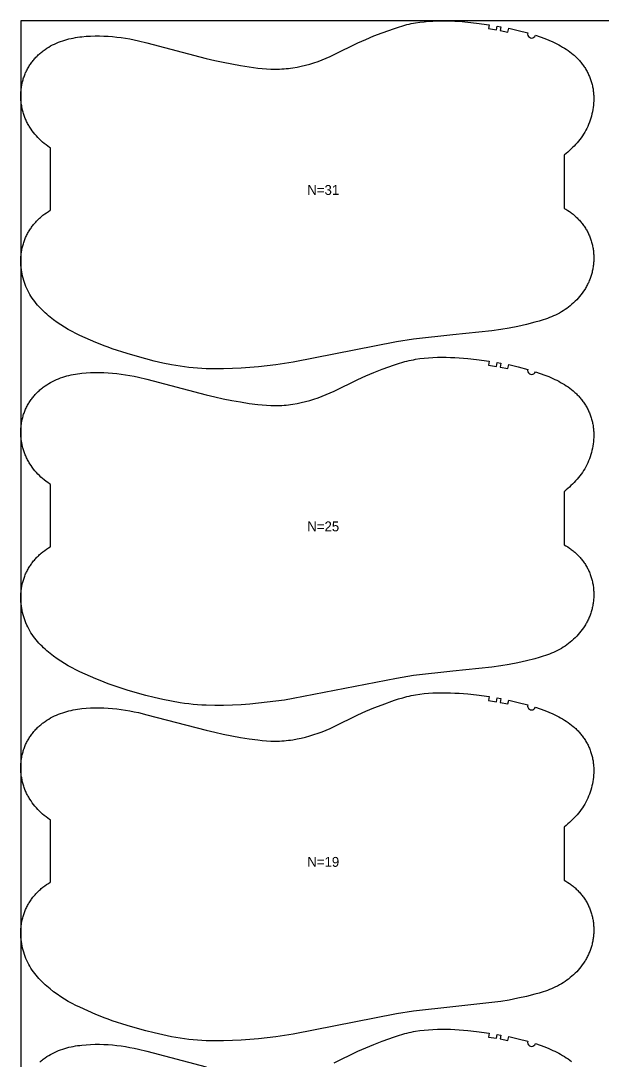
# Model space of a CAD drawing. Header units: inches. Extents: x 0 to 1789, y 0 to 1028.
# Drawn here: x 0 to 295, y 501 to 1028 of the extents above; entities that cross this region are included whole.
import ezdxf

# ---------------------------------------------------------------- set-up
doc = ezdxf.new("R2010")
doc.units = ezdxf.units.IN

msp = doc.modelspace()

# ---------------------------------------------------------------- linework, layer by layer
at = {"layer": '1'}
for points in [[(0, 0), (1789.4647, 0), (1789.4647, 1027.5245), (0, 1027.5245), (0, 0)], [(260.842, 1020.2104), (265.6027, 1018.5337), (267.6597, 1017.7036), (269.6891, 1016.8083), (270.6921, 1016.3346), (271.6865, 1015.8427), (272.6718, 1015.3319), (273.6474, 1014.8015), (274.6124, 1014.2509), (275.565, 1013.6787), (276.503, 1013.0836), (277.4243, 1012.4642), (278.3267, 1011.8191), (279.208, 1011.147), (280.0662, 1010.4465), (280.4859, 1010.0852), (280.899, 1009.7162), (281.3052, 1009.3396), (281.7044, 1008.9552), (282.0964, 1008.5634), (282.4812, 1008.1643), (282.8585, 1007.7579), (283.2281, 1007.3445), (283.5901, 1006.9243), (283.9441, 1006.4972), (284.2902, 1006.0636), (284.628, 1005.6235), (284.9576, 1005.1771), (285.2787, 1004.7246), (285.5911, 1004.2661), (285.8949, 1003.8017), (286.1897, 1003.3316), (286.4755, 1002.8559), (286.7522, 1002.3749), (287.0195, 1001.8886), (287.2776, 1001.3973), (287.5261, 1000.9011), (287.7651, 1000.4003), (287.9945, 999.8951), (288.2142, 999.3856), (288.424, 998.872), (288.6239, 998.3545), (288.8138, 997.8333), (288.9936, 997.3086), (289.1633, 996.7806), (289.3226, 996.2495), (289.4716, 995.7154), (289.6101, 995.1786), (289.7381, 994.6392), (289.8554, 994.0975), (289.9622, 993.5536), (290.0585, 993.0077), (290.1443, 992.4601), (290.2198, 991.9108), (290.285, 991.3602), (290.3401, 990.8084), (290.3849, 990.2556), (290.4198, 989.702), (290.4446, 989.1477), (290.4596, 988.5931), (290.4647, 988.0383), (290.46, 987.4834), (290.4457, 986.9287), (290.3882, 985.8207), (290.2929, 984.7156), (290.1603, 983.6145), (289.9912, 982.5184), (289.786, 981.4284), (289.5455, 980.3454), (289.2703, 979.2703), (288.961, 978.2043), (288.6181, 977.1481), (288.2424, 976.103), (287.8339, 975.0702), (287.3928, 974.0512), (286.919, 973.0474), (286.4129, 972.0601), (285.8743, 971.0908), (285.3035, 970.1409), (284.7006, 969.2118), (284.0659, 968.3045), (283.4012, 967.4188), (282.7086, 966.5541), (281.9903, 965.7096), (281.2483, 964.8847), (280.4848, 964.0788), (279.7018, 963.2913), (278.9014, 962.5215), (278.0856, 961.7688), (277.2552, 961.0326), (276.4111, 960.3126), (275.5539, 959.6082), (275.4647, 959.5387), (275.4647, 932.5291), (276.2841, 932.0576), (277.2269, 931.4719), (278.1488, 930.8542), (278.6014, 930.5334), (279.0482, 930.2047), (279.489, 929.868), (279.9236, 929.5234), (280.3518, 929.1709), (280.7733, 928.8105), (281.188, 928.4423), (281.5956, 928.0663), (281.996, 927.6825), (282.389, 927.291), (282.7744, 926.892), (283.1521, 926.4856), (283.5219, 926.0719), (283.8836, 925.6513), (284.237, 925.2236), (284.582, 924.7892), (284.9184, 924.3482), (285.246, 923.9006), (285.5647, 923.4467), (285.8743, 922.9866), (286.1746, 922.5205), (286.4654, 922.0484), (286.7467, 921.5706), (287.0182, 921.0872), (287.2797, 920.5983), (287.5312, 920.1041), (287.7727, 919.605), (288.0041, 919.101), (288.2253, 918.5925), (288.4364, 918.0796), (288.6372, 917.5626), (288.8278, 917.0416), (289.0081, 916.517), (289.178, 915.9889), (289.3375, 915.4575), (289.4865, 914.9231), (289.6251, 914.3859), (289.7531, 913.8461), (289.8705, 913.304), (289.9773, 912.7597), (290.0735, 912.2135), (290.159, 911.6656), (290.2339, 911.1161), (290.2982, 910.5653), (290.3521, 910.0134), (290.3954, 909.4605), (290.4283, 908.9068), (290.4508, 908.3526), (290.4629, 907.798), (290.4647, 907.2432), (290.4561, 906.6885), (290.4374, 906.1339), (290.4084, 905.5798), (290.3692, 905.0262), (290.3198, 904.4735), (290.2604, 903.9217), (290.1909, 903.3711), (290.1113, 902.8219), (290.0217, 902.2742), (289.9221, 901.7283), (289.8126, 901.1844), (289.6931, 900.6426), (289.5636, 900.1031), (289.4243, 899.5662), (289.2751, 899.032), (289.1161, 898.5007), (288.9472, 897.9725), (288.7686, 897.4476), (288.5801, 896.9262), (288.382, 896.4085), (288.1741, 895.8947), (287.9565, 895.385), (287.7293, 894.8795), (287.4925, 894.3784), (287.2465, 893.8818), (286.9913, 893.3897), (286.7271, 892.9023), (286.4541, 892.4196), (286.1725, 891.9419), (285.8825, 891.469), (285.2777, 890.5387), (284.6411, 889.6294), (283.9742, 888.7419), (283.2784, 887.877), (282.5548, 887.0355), (281.8046, 886.218), (281.0287, 885.4251), (280.228, 884.6573), (279.4035, 883.9153), (278.556, 883.1996), (277.6865, 882.5107), (276.796, 881.8494), (275.8854, 881.216), (274.9559, 880.6106), (274.0086, 880.0332), (273.0447, 879.4836), (272.0654, 878.9618), (271.0719, 878.4677), (270.0653, 878.0013), (269.0469, 877.5625), (268.0177, 877.1507), (266.979, 876.7639), (265.932, 876.3994), (264.8777, 876.0546), (262.7523, 875.4137), (260.6121, 874.8202), (256.3118, 873.7214), (251.9862, 872.7365), (247.6331, 871.8741), (243.2555, 871.1463), (238.8583, 870.5544), (218.9985, 868.4684), (199.1509, 866.2693), (190.389, 864.8578), (138.1384, 854.5864), (133.7562, 853.8887), (129.3614, 853.271), (120.5474, 852.2324), (116.127, 851.8421), (111.6996, 851.5413), (107.2675, 851.3245), (102.8317, 851.1929), (98.3937, 851.155), (93.9573, 851.244), (91.7411, 851.3477), (89.5274, 851.4941), (87.317, 851.6842), (85.111, 851.9192), (82.9102, 852.1995), (80.715, 852.5223), (76.3424, 853.2809), (71.9944, 854.1676), (67.6694, 855.1608), (63.3659, 856.2437), (59.0859, 857.4147), (53.9752, 858.9346), (46.3798, 861.3898), (44.2874, 862.1271), (42.2106, 862.9049), (40.1521, 863.7288), (38.108, 864.5896), (29.9882, 868.1833), (27.9831, 869.1322), (26.005, 870.1334), (25.0289, 870.6587), (24.062, 871.2011), (22.1559, 872.3349), (20.2868, 873.5303), (18.4549, 874.783), (16.6612, 876.0901), (14.9107, 877.4539), (14.0536, 878.1582), (13.2094, 878.8783), (12.3791, 879.6144), (11.5632, 880.3671), (10.7629, 881.1369), (9.9799, 881.9244), (9.2163, 882.7303), (8.4744, 883.5552), (7.756, 884.3997), (7.0635, 885.2645), (6.3988, 886.1502), (5.7641, 887.0574), (5.1611, 887.9865), (4.5903, 888.9364), (4.0518, 889.9057), (3.5456, 890.893), (3.0719, 891.8969), (2.6308, 892.9159), (2.2223, 893.9486), (1.8465, 894.9938), (1.5037, 896.0499), (1.1944, 897.116), (0.9191, 898.191), (0.6786, 899.2741), (0.4735, 900.3641), (0.3043, 901.4601), (0.1718, 902.5612), (0.0765, 903.6663), (0.019, 904.7743), (0.0047, 905.329), (0, 905.8839), (0.0051, 906.4387), (0.02, 906.9934), (0.0449, 907.5476), (0.0797, 908.1012), (0.1246, 908.654), (0.1796, 909.2058), (0.2449, 909.7565), (0.3204, 910.3057), (0.4062, 910.8533), (0.5025, 911.3992), (0.6092, 911.9431), (0.7266, 912.4849), (0.8546, 913.0242), (0.9931, 913.561), (1.1421, 914.0951), (1.3014, 914.6262), (1.471, 915.1542), (1.6509, 915.6789), (1.8408, 916.2001), (2.0407, 916.7176), (2.2505, 917.2312), (2.4702, 917.7407), (2.6995, 918.246), (2.9385, 918.7468), (3.1871, 919.2429), (3.4451, 919.7342), (3.7125, 920.2205), (3.9891, 920.7016), (4.2749, 921.1772), (4.5698, 921.6473), (4.8735, 922.1117), (5.186, 922.5702), (5.5071, 923.0228), (5.8366, 923.4692), (6.1745, 923.9092), (6.5205, 924.3429), (6.8746, 924.7699), (7.2365, 925.1902), (7.6062, 925.6036), (7.9835, 926.0099), (8.3682, 926.4091), (8.7603, 926.8009), (9.1595, 927.1852), (9.5657, 927.5619), (9.9788, 927.9308), (10.3985, 928.2922), (11.2566, 928.9927), (12.138, 929.6648), (13.0403, 930.3098), (13.9616, 930.9292), (14.8996, 931.5243), (15, 931.5846), (15, 963.0963), (14.5792, 963.3704), (13.6686, 964.0038), (12.7781, 964.6651), (11.9087, 965.3539), (11.0612, 966.0696), (10.2366, 966.8117), (9.436, 967.5795), (8.66, 968.3724), (7.9098, 969.1899), (7.1863, 970.0314), (6.4904, 970.8963), (5.8235, 971.7837), (5.187, 972.6931), (4.5822, 973.6234), (4.2921, 974.0962), (4.0105, 974.574), (3.7375, 975.0566), (3.4734, 975.5441), (3.2182, 976.0361), (2.9721, 976.5328), (2.7354, 977.0339), (2.5082, 977.5394), (2.2906, 978.0491), (2.0827, 978.5629), (1.8845, 979.0806), (1.6961, 979.602), (1.5174, 980.1269), (1.3486, 980.655), (1.1895, 981.1863), (1.0404, 981.7206), (0.901, 982.2575), (0.7716, 982.797), (0.6521, 983.3388), (0.5425, 983.8827), (0.443, 984.4286), (0.3534, 984.9763), (0.2738, 985.5255), (0.2043, 986.0761), (0.1448, 986.6279), (0.0955, 987.1806), (0.0563, 987.7342), (0.0273, 988.2883), (0.0085, 988.8428), (0, 989.3976), (0.0018, 989.9524), (0.0139, 990.5069), (0.0364, 991.0612), (0.0693, 991.6148), (0.1126, 992.1677), (0.1664, 992.7197), (0.2308, 993.2705), (0.3057, 993.8199), (0.3912, 994.3679), (0.4874, 994.9141), (0.5942, 995.4584), (0.7116, 996.0005), (0.8396, 996.5403), (0.9782, 997.0775), (1.1272, 997.6119), (1.2867, 998.1432), (1.4566, 998.6713), (1.6369, 999.196), (1.8274, 999.7169), (2.0283, 1000.234), (2.2394, 1000.7469), (2.4606, 1001.2554), (2.692, 1001.7594), (2.9335, 1002.2585), (3.185, 1002.7526), (3.4465, 1003.2415), (3.718, 1003.725), (3.9992, 1004.2028), (4.2901, 1004.6748), (4.5904, 1005.141), (4.9, 1005.6011), (5.2187, 1006.055), (5.5463, 1006.5025), (5.8827, 1006.9436), (6.2277, 1007.378), (6.5811, 1007.8056), (6.9428, 1008.2263), (7.3125, 1008.6399), (7.6902, 1009.0463), (8.0756, 1009.4453), (8.4687, 1009.8368), (8.8691, 1010.2207), (9.2767, 1010.5967), (9.6914, 1010.9649), (10.1129, 1011.3253), (10.5411, 1011.6778), (10.9756, 1012.0224), (11.4164, 1012.359), (11.8632, 1012.6878), (12.3159, 1013.0086), (13.2378, 1013.6263), (14.1805, 1014.212), (15.1425, 1014.7655), (16.122, 1015.2867), (17.1176, 1015.7755), (18.128, 1016.2324), (19.1519, 1016.658), (20.1883, 1017.0528), (21.2358, 1017.4175), (22.2932, 1017.7526), (23.3595, 1018.0587), (24.4333, 1018.3364), (25.5136, 1018.5864), (26.5997, 1018.8099), (27.6907, 1019.0083), (28.7862, 1019.183), (29.8853, 1019.3353), (30.9875, 1019.4665), (33.1982, 1019.6714), (35.4135, 1019.8068), (37.6312, 1019.8758), (39.8496, 1019.8798), (42.067, 1019.82), (44.2819, 1019.6985), (46.4932, 1019.5195), (48.7002, 1019.2877), (50.902, 1019.0081), (53.0977, 1018.6844), (55.2862, 1018.3167), (57.4664, 1017.904), (59.637, 1017.4455), (63.95, 1016.4049), (93.996, 1008.5149), (98.3136, 1007.489), (102.6485, 1006.5393), (107.0006, 1005.6716), (111.3676, 1004.8837), (115.7484, 1004.1795), (120.1472, 1003.594), (122.3548, 1003.3603), (124.5668, 1003.1791), (126.782, 1003.0627), (127.8904, 1003.0325), (128.9992, 1003.0231), (130.108, 1003.0357), (131.2165, 1003.0701), (132.3243, 1003.1261), (133.431, 1003.2034), (134.5362, 1003.3015), (135.6394, 1003.4202), (136.7402, 1003.5591), (137.8383, 1003.7178), (140.0247, 1004.0933), (142.1972, 1004.5424), (144.3547, 1005.0606), (146.4962, 1005.6434), (148.6203, 1006.2873), (150.7247, 1006.9922), (152.8068, 1007.7589), (154.8639, 1008.5883), (156.895, 1009.4787), (158.9047, 1010.4177), (170.8462, 1016.3054), (174.8933, 1018.1251), (178.9892, 1019.8335), (183.1227, 1021.446), (189.389, 1023.6958), (191.4985, 1024.3854), (193.6232, 1025.0224), (194.6921, 1025.3161), (195.7661, 1025.5908), (196.8453, 1025.8448), (197.9294, 1026.0783), (199.0179, 1026.2918), (200.1103, 1026.4859), (202.3048, 1026.8181), (204.5089, 1027.079), (206.7191, 1027.2736), (208.9335, 1027.4082), (211.1508, 1027.4895), (213.3696, 1027.5245), (215.5886, 1027.5187), (217.807, 1027.4731), (220.0241, 1027.3874), (222.2391, 1027.2616), (226.6612, 1026.895), (231.0722, 1026.4052), (237.4664, 1025.5307), (237.1664, 1023.5533), (241.0772, 1022.9221), (241.4153, 1024.8934), (243.3847, 1024.5446), (243.0249, 1022.5773), (246.8997, 1021.8185), (247.31, 1023.776), (252.1729, 1022.617), (257.014, 1021.3704), (256.9335, 1020.7531), (257.0466, 1020.141), (257.3424, 1019.5933), (257.7924, 1019.1631), (258.3527, 1018.892), (258.9693, 1018.8064), (259.5824, 1018.9145), (260.1325, 1019.2059), (260.5664, 1019.6522), (260.842, 1020.2104)], [(260.842, 849.7794), (265.6027, 848.1027), (267.6597, 847.2726), (269.6891, 846.3773), (270.6921, 845.9036), (271.6865, 845.4117), (272.6718, 844.9009), (273.6474, 844.3705), (274.6124, 843.8199), (275.565, 843.2477), (276.503, 842.6526), (277.4243, 842.0332), (278.3267, 841.3881), (279.208, 840.716), (280.0662, 840.0155), (280.4859, 839.6542), (280.899, 839.2852), (281.3052, 838.9086), (281.7044, 838.5242), (282.0964, 838.1324), (282.4812, 837.7333), (282.8585, 837.3269), (283.2281, 836.9135), (283.5901, 836.4933), (283.9441, 836.0662), (284.2902, 835.6326), (284.628, 835.1925), (284.9576, 834.7461), (285.2787, 834.2936), (285.5911, 833.8351), (285.8949, 833.3707), (286.1897, 832.9006), (286.4755, 832.4249), (286.7522, 831.9439), (287.0195, 831.4576), (287.2776, 830.9663), (287.5261, 830.4701), (287.7651, 829.9693), (287.9945, 829.4641), (288.2142, 828.9546), (288.424, 828.441), (288.6239, 827.9235), (288.8138, 827.4023), (288.9936, 826.8776), (289.1633, 826.3496), (289.3226, 825.8185), (289.4716, 825.2844), (289.6101, 824.7476), (289.7381, 824.2082), (289.8554, 823.6665), (289.9622, 823.1226), (290.0585, 822.5767), (290.1443, 822.0291), (290.2198, 821.4798), (290.285, 820.9292), (290.3401, 820.3774), (290.3849, 819.8246), (290.4198, 819.271), (290.4446, 818.7167), (290.4596, 818.1621), (290.4647, 817.6073), (290.46, 817.0524), (290.4457, 816.4977), (290.3882, 815.3897), (290.2929, 814.2846), (290.1603, 813.1835), (289.9912, 812.0874), (289.786, 810.9974), (289.5455, 809.9144), (289.2703, 808.8393), (288.961, 807.7733), (288.6181, 806.7171), (288.2424, 805.672), (287.8339, 804.6392), (287.3928, 803.6202), (286.919, 802.6164), (286.4129, 801.6291), (285.8743, 800.6598), (285.3035, 799.7099), (284.7006, 798.7808), (284.0659, 797.8735), (283.4012, 796.9878), (282.7086, 796.1231), (281.9903, 795.2786), (281.2483, 794.4537), (280.4848, 793.6478), (279.7018, 792.8603), (278.9014, 792.0905), (278.0856, 791.3378), (277.2552, 790.6016), (276.4111, 789.8816), (275.5539, 789.1772), (275.4647, 789.1077), (275.4647, 762.0981), (276.2841, 761.6266), (277.2269, 761.0409), (278.1488, 760.4232), (278.6014, 760.1024), (279.0482, 759.7737), (279.489, 759.437), (279.9236, 759.0924), (280.3518, 758.7399), (280.7733, 758.3795), (281.188, 758.0113), (281.5956, 757.6353), (281.996, 757.2515), (282.389, 756.86), (282.7744, 756.461), (283.1521, 756.0546), (283.5219, 755.6409), (283.8836, 755.2203), (284.237, 754.7926), (284.582, 754.3582), (284.9184, 753.9172), (285.246, 753.4696), (285.5647, 753.0157), (285.8743, 752.5556), (286.1746, 752.0895), (286.4654, 751.6174), (286.7467, 751.1396), (287.0182, 750.6562), (287.2797, 750.1673), (287.5312, 749.6731), (287.7727, 749.174), (288.0041, 748.67), (288.2253, 748.1615), (288.4364, 747.6486), (288.6372, 747.1316), (288.8278, 746.6106), (289.0081, 746.086), (289.178, 745.5579), (289.3375, 745.0265), (289.4865, 744.4921), (289.6251, 743.9549), (289.7531, 743.4151), (289.8705, 742.873), (289.9773, 742.3287), (290.0735, 741.7825), (290.159, 741.2346), (290.2339, 740.6851), (290.2982, 740.1343), (290.3521, 739.5824), (290.3954, 739.0295), (290.4283, 738.4758), (290.4508, 737.9216), (290.4629, 737.367), (290.4647, 736.8122), (290.4561, 736.2575), (290.4374, 735.7029), (290.4084, 735.1488), (290.3692, 734.5952), (290.3198, 734.0425), (290.2604, 733.4907), (290.1909, 732.9401), (290.1113, 732.3909), (290.0217, 731.8432), (289.9221, 731.2973), (289.8126, 730.7534), (289.6931, 730.2116), (289.5636, 729.6721), (289.4243, 729.1352), (289.2751, 728.601), (289.1161, 728.0697), (288.9472, 727.5415), (288.7686, 727.0166), (288.5801, 726.4952), (288.382, 725.9775), (288.1741, 725.4637), (287.9565, 724.954), (287.7293, 724.4485), (287.4925, 723.9474), (287.2465, 723.4508), (286.9913, 722.9587), (286.7271, 722.4713), (286.4541, 721.9886), (286.1725, 721.5109), (285.8825, 721.038), (285.2777, 720.1077), (284.6411, 719.1984), (283.9742, 718.3109), (283.2784, 717.446), (282.5548, 716.6045), (281.8046, 715.787), (281.0287, 714.9941), (280.228, 714.2263), (279.4035, 713.4843), (278.556, 712.7686), (277.6865, 712.0797), (276.796, 711.4184), (275.8854, 710.785), (274.9559, 710.1796), (274.0086, 709.6022), (273.0447, 709.0526), (272.0654, 708.5308), (271.0719, 708.0367), (270.0653, 707.5703), (269.0469, 707.1315), (268.0177, 706.7197), (266.979, 706.3329), (265.932, 705.9684), (264.8777, 705.6236), (262.7523, 704.9827), (260.6121, 704.3892), (256.3118, 703.2904), (251.9862, 702.3055), (247.6331, 701.4431), (243.2555, 700.7153), (238.8583, 700.1234), (218.9985, 698.0374), (199.1509, 695.8383), (190.389, 694.4268), (138.1384, 684.1554), (133.7562, 683.4577), (129.3614, 682.84), (120.5474, 681.8014), (116.127, 681.4111), (111.6996, 681.1103), (107.2675, 680.8935), (102.8317, 680.7619), (98.3937, 680.724), (93.9573, 680.813), (91.7411, 680.9167), (89.5274, 681.0631), (87.317, 681.2532), (85.111, 681.4882), (82.9102, 681.7685), (80.715, 682.0913), (76.3424, 682.8499), (71.9944, 683.7366), (67.6694, 684.7298), (63.3659, 685.8127), (59.0859, 686.9837), (53.9752, 688.5036), (46.3798, 690.9588), (44.2874, 691.6961), (42.2106, 692.4739), (40.1521, 693.2978), (38.108, 694.1586), (29.9882, 697.7523), (27.9831, 698.7012), (26.005, 699.7024), (25.0289, 700.2277), (24.062, 700.7701), (22.1559, 701.9039), (20.2868, 703.0993), (18.4549, 704.352), (16.6612, 705.6591), (14.9107, 707.0229), (14.0536, 707.7272), (13.2094, 708.4473), (12.3791, 709.1834), (11.5632, 709.9361), (10.7629, 710.7059), (9.9799, 711.4934), (9.2163, 712.2993), (8.4744, 713.1242), (7.756, 713.9687), (7.0635, 714.8335), (6.3988, 715.7192), (5.7641, 716.6264), (5.1611, 717.5555), (4.5903, 718.5054), (4.0518, 719.4747), (3.5456, 720.462), (3.0719, 721.4659), (2.6308, 722.4849), (2.2223, 723.5176), (1.8465, 724.5628), (1.5037, 725.6189), (1.1944, 726.685), (0.9191, 727.76), (0.6786, 728.8431), (0.4735, 729.9331), (0.3043, 731.0291), (0.1718, 732.1302), (0.0765, 733.2353), (0.019, 734.3433), (0.0047, 734.898), (0, 735.4529), (0.0051, 736.0077), (0.02, 736.5624), (0.0449, 737.1166), (0.0797, 737.6702), (0.1246, 738.223), (0.1796, 738.7748), (0.2449, 739.3255), (0.3204, 739.8747), (0.4062, 740.4223), (0.5025, 740.9682), (0.6092, 741.5121), (0.7266, 742.0539), (0.8546, 742.5932), (0.9931, 743.13), (1.1421, 743.6641), (1.3014, 744.1952), (1.471, 744.7232), (1.6509, 745.2479), (1.8408, 745.7691), (2.0407, 746.2866), (2.2505, 746.8002), (2.4702, 747.3097), (2.6995, 747.815), (2.9385, 748.3158), (3.1871, 748.8119), (3.4451, 749.3032), (3.7125, 749.7895), (3.9891, 750.2706), (4.2749, 750.7462), (4.5698, 751.2163), (4.8735, 751.6807), (5.186, 752.1392), (5.5071, 752.5918), (5.8366, 753.0382), (6.1745, 753.4782), (6.5205, 753.9119), (6.8746, 754.3389), (7.2365, 754.7592), (7.6062, 755.1726), (7.9835, 755.5789), (8.3682, 755.9781), (8.7603, 756.3699), (9.1595, 756.7542), (9.5657, 757.1309), (9.9788, 757.4998), (10.3985, 757.8612), (11.2566, 758.5617), (12.138, 759.2338), (13.0403, 759.8788), (13.9616, 760.4982), (14.8996, 761.0933), (15, 761.1536), (15, 792.6653), (14.5792, 792.9394), (13.6686, 793.5728), (12.7781, 794.2341), (11.9087, 794.9229), (11.0612, 795.6386), (10.2366, 796.3807), (9.436, 797.1485), (8.66, 797.9414), (7.9098, 798.7589), (7.1863, 799.6004), (6.4904, 800.4653), (5.8235, 801.3527), (5.187, 802.2621), (4.5822, 803.1924), (4.2921, 803.6652), (4.0105, 804.143), (3.7375, 804.6256), (3.4734, 805.1131), (3.2182, 805.6051), (2.9721, 806.1018), (2.7354, 806.6029), (2.5082, 807.1084), (2.2906, 807.6181), (2.0827, 808.1319), (1.8845, 808.6496), (1.6961, 809.171), (1.5174, 809.6959), (1.3486, 810.224), (1.1895, 810.7553), (1.0404, 811.2896), (0.901, 811.8265), (0.7716, 812.366), (0.6521, 812.9078), (0.5425, 813.4517), (0.443, 813.9976), (0.3534, 814.5453), (0.2738, 815.0945), (0.2043, 815.6451), (0.1448, 816.1969), (0.0955, 816.7496), (0.0563, 817.3032), (0.0273, 817.8573), (0.0085, 818.4118), (0, 818.9666), (0.0018, 819.5214), (0.0139, 820.0759), (0.0364, 820.6302), (0.0693, 821.1838), (0.1126, 821.7367), (0.1664, 822.2887), (0.2308, 822.8395), (0.3057, 823.3889), (0.3912, 823.9369), (0.4874, 824.4831), (0.5942, 825.0274), (0.7116, 825.5695), (0.8396, 826.1093), (0.9782, 826.6465), (1.1272, 827.1809), (1.2867, 827.7122), (1.4566, 828.2403), (1.6369, 828.765), (1.8274, 829.2859), (2.0283, 829.803), (2.2394, 830.3159), (2.4606, 830.8244), (2.692, 831.3284), (2.9335, 831.8275), (3.185, 832.3216), (3.4465, 832.8105), (3.718, 833.294), (3.9992, 833.7718), (4.2901, 834.2438), (4.5904, 834.71), (4.9, 835.1701), (5.2187, 835.624), (5.5463, 836.0715), (5.8827, 836.5126), (6.2277, 836.947), (6.5811, 837.3746), (6.9428, 837.7953), (7.3125, 838.2089), (7.6902, 838.6153), (8.0756, 839.0143), (8.4687, 839.4058), (8.8691, 839.7897), (9.2767, 840.1657), (9.6914, 840.5339), (10.1129, 840.8943), (10.5411, 841.2468), (10.9756, 841.5914), (11.4164, 841.928), (11.8632, 842.2568), (12.3159, 842.5776), (13.2378, 843.1953), (14.1805, 843.781), (15.1425, 844.3345), (16.122, 844.8557), (17.1176, 845.3445), (18.128, 845.8014), (19.1519, 846.227), (20.1883, 846.6218), (21.2358, 846.9865), (22.2932, 847.3216), (23.3595, 847.6277), (24.4333, 847.9054), (25.5136, 848.1554), (26.5997, 848.3789), (27.6907, 848.5773), (28.7862, 848.752), (29.8853, 848.9043), (30.9875, 849.0355), (33.1982, 849.2404), (35.4135, 849.3758), (37.6312, 849.4448), (39.8496, 849.4488), (42.067, 849.389), (44.2819, 849.2675), (46.4932, 849.0885), (48.7002, 848.8567), (50.902, 848.5771), (53.0977, 848.2534), (55.2862, 847.8857), (57.4664, 847.473), (59.637, 847.0145), (63.95, 845.9739), (93.996, 838.0839), (98.3136, 837.058), (102.6485, 836.1083), (107.0006, 835.2406), (111.3676, 834.4527), (115.7484, 833.7485), (120.1472, 833.163), (122.3548, 832.9293), (124.5668, 832.7481), (126.782, 832.6317), (127.8904, 832.6015), (128.9992, 832.5921), (130.108, 832.6047), (131.2165, 832.6391), (132.3243, 832.6951), (133.431, 832.7724), (134.5362, 832.8705), (135.6394, 832.9892), (136.7402, 833.1281), (137.8383, 833.2868), (140.0247, 833.6623), (142.1972, 834.1114), (144.3547, 834.6296), (146.4962, 835.2124), (148.6203, 835.8563), (150.7247, 836.5612), (152.8068, 837.3279), (154.8639, 838.1573), (156.895, 839.0477), (158.9047, 839.9867), (170.8462, 845.8744), (174.8933, 847.6941), (178.9892, 849.4025), (183.1227, 851.015), (189.389, 853.2648), (191.4985, 853.9544), (193.6232, 854.5914), (194.6921, 854.8851), (195.7661, 855.1598), (196.8453, 855.4138), (197.9294, 855.6473), (199.0179, 855.8608), (200.1103, 856.0549), (202.3048, 856.3871), (204.5089, 856.648), (206.7191, 856.8426), (208.9335, 856.9772), (211.1508, 857.0585), (213.3696, 857.0935), (215.5886, 857.0877), (217.807, 857.0421), (220.0241, 856.9564), (222.2391, 856.8306), (226.6612, 856.464), (231.0722, 855.9742), (237.4664, 855.0997), (237.1664, 853.1223), (241.0772, 852.4911), (241.4153, 854.4624), (243.3847, 854.1136), (243.0249, 852.1463), (246.8997, 851.3875), (247.31, 853.345), (252.1729, 852.186), (257.014, 850.9394), (256.9335, 850.3221), (257.0466, 849.71), (257.3424, 849.1623), (257.7924, 848.7321), (258.3527, 848.461), (258.9693, 848.3754), (259.5824, 848.4835), (260.1325, 848.7749), (260.5664, 849.2212), (260.842, 849.7794)], [(260.842, 679.8484), (265.6027, 678.1717), (267.6597, 677.3416), (269.6891, 676.4463), (270.6921, 675.9726), (271.6865, 675.4807), (272.6718, 674.9699), (273.6474, 674.4395), (274.6124, 673.8889), (275.565, 673.3167), (276.503, 672.7216), (277.4243, 672.1022), (278.3267, 671.4571), (279.208, 670.785), (280.0662, 670.0845), (280.4859, 669.7232), (280.899, 669.3542), (281.3052, 668.9776), (281.7044, 668.5932), (282.0964, 668.2014), (282.4812, 667.8023), (282.8585, 667.3959), (283.2281, 666.9825), (283.5901, 666.5623), (283.9441, 666.1352), (284.2902, 665.7016), (284.628, 665.2615), (284.9576, 664.8151), (285.2787, 664.3626), (285.5911, 663.9041), (285.8949, 663.4397), (286.1897, 662.9696), (286.4755, 662.4939), (286.7522, 662.0129), (287.0195, 661.5266), (287.2776, 661.0353), (287.5261, 660.5391), (287.7651, 660.0383), (287.9945, 659.5331), (288.2142, 659.0236), (288.424, 658.51), (288.6239, 657.9925), (288.8138, 657.4713), (288.9936, 656.9466), (289.1633, 656.4186), (289.3226, 655.8875), (289.4716, 655.3534), (289.6101, 654.8166), (289.7381, 654.2772), (289.8554, 653.7355), (289.9622, 653.1916), (290.0585, 652.6457), (290.1443, 652.0981), (290.2198, 651.5488), (290.285, 650.9982), (290.3401, 650.4464), (290.3849, 649.8936), (290.4198, 649.34), (290.4446, 648.7857), (290.4596, 648.2311), (290.4647, 647.6763), (290.46, 647.1214), (290.4457, 646.5667), (290.3882, 645.4587), (290.2929, 644.3536), (290.1603, 643.2525), (289.9912, 642.1564), (289.786, 641.0664), (289.5455, 639.9834), (289.2703, 638.9083), (288.961, 637.8423), (288.6181, 636.7861), (288.2424, 635.741), (287.8339, 634.7082), (287.3928, 633.6892), (286.919, 632.6854), (286.4129, 631.6981), (285.8743, 630.7288), (285.3035, 629.7789), (284.7006, 628.8498), (284.0659, 627.9425), (283.4012, 627.0568), (282.7086, 626.1921), (281.9903, 625.3476), (281.2483, 624.5227), (280.4848, 623.7168), (279.7018, 622.9293), (278.9014, 622.1595), (278.0856, 621.4068), (277.2552, 620.6706), (276.4111, 619.9506), (275.5539, 619.2462), (275.4647, 619.1767), (275.4647, 592.1671), (276.2841, 591.6956), (277.2269, 591.1099), (278.1488, 590.4922), (278.6014, 590.1714), (279.0482, 589.8427), (279.489, 589.506), (279.9236, 589.1614), (280.3518, 588.8089), (280.7733, 588.4485), (281.188, 588.0803), (281.5956, 587.7043), (281.996, 587.3205), (282.389, 586.929), (282.7744, 586.53), (283.1521, 586.1236), (283.5219, 585.7099), (283.8836, 585.2893), (284.237, 584.8616), (284.582, 584.4272), (284.9184, 583.9862), (285.246, 583.5386), (285.5647, 583.0847), (285.8743, 582.6246), (286.1746, 582.1585), (286.4654, 581.6864), (286.7467, 581.2086), (287.0182, 580.7252), (287.2797, 580.2363), (287.5312, 579.7421), (287.7727, 579.243), (288.0041, 578.739), (288.2253, 578.2305), (288.4364, 577.7176), (288.6372, 577.2006), (288.8278, 576.6796), (289.0081, 576.155), (289.178, 575.6269), (289.3375, 575.0955), (289.4865, 574.5611), (289.6251, 574.0239), (289.7531, 573.4841), (289.8705, 572.942), (289.9773, 572.3977), (290.0735, 571.8515), (290.159, 571.3036), (290.2339, 570.7541), (290.2982, 570.2033), (290.3521, 569.6514), (290.3954, 569.0985), (290.4283, 568.5448), (290.4508, 567.9906), (290.4629, 567.436), (290.4647, 566.8812), (290.4561, 566.3265), (290.4374, 565.7719), (290.4084, 565.2178), (290.3692, 564.6642), (290.3198, 564.1115), (290.2604, 563.5597), (290.1909, 563.0091), (290.1113, 562.4599), (290.0217, 561.9122), (289.9221, 561.3663), (289.8126, 560.8224), (289.6931, 560.2806), (289.5636, 559.7411), (289.4243, 559.2042), (289.2751, 558.67), (289.1161, 558.1387), (288.9472, 557.6105), (288.7686, 557.0856), (288.5801, 556.5642), (288.382, 556.0465), (288.1741, 555.5327), (287.9565, 555.023), (287.7293, 554.5175), (287.4925, 554.0164), (287.2465, 553.5198), (286.9913, 553.0277), (286.7271, 552.5403), (286.4541, 552.0576), (286.1725, 551.5799), (285.8825, 551.107), (285.2777, 550.1767), (284.6411, 549.2674), (283.9742, 548.3799), (283.2784, 547.515), (282.5548, 546.6735), (281.8046, 545.856), (281.0287, 545.0631), (280.228, 544.2953), (279.4035, 543.5533), (278.556, 542.8376), (277.6865, 542.1487), (276.796, 541.4874), (275.8854, 540.854), (274.9559, 540.2486), (274.0086, 539.6712), (273.0447, 539.1216), (272.0654, 538.5998), (271.0719, 538.1057), (270.0653, 537.6393), (269.0469, 537.2005), (268.0177, 536.7887), (266.979, 536.4019), (265.932, 536.0374), (264.8777, 535.6926), (262.7523, 535.0517), (260.6121, 534.4582), (256.3118, 533.3594), (251.9862, 532.3745), (247.6331, 531.5121), (243.2555, 530.7843), (238.8583, 530.1924), (218.9985, 528.1064), (199.1509, 525.9073), (190.389, 524.4958), (138.1384, 514.2244), (133.7562, 513.5267), (129.3614, 512.909), (120.5474, 511.8704), (116.127, 511.4801), (111.6996, 511.1793), (107.2675, 510.9625), (102.8317, 510.8309), (98.3937, 510.793), (93.9573, 510.882), (91.7411, 510.9857), (89.5274, 511.1321), (87.317, 511.3222), (85.111, 511.5572), (82.9102, 511.8375), (80.715, 512.1603), (76.3424, 512.9189), (71.9944, 513.8056), (67.6694, 514.7988), (63.3659, 515.8817), (59.0859, 517.0527), (53.9752, 518.5726), (46.3798, 521.0278), (44.2874, 521.7651), (42.2106, 522.5429), (40.1521, 523.3668), (38.108, 524.2276), (29.9882, 527.8213), (27.9831, 528.7702), (26.005, 529.7714), (25.0289, 530.2967), (24.062, 530.8391), (22.1559, 531.9729), (20.2868, 533.1683), (18.4549, 534.421), (16.6612, 535.7281), (14.9107, 537.0919), (14.0536, 537.7962), (13.2094, 538.5163), (12.3791, 539.2524), (11.5632, 540.0051), (10.7629, 540.7749), (9.9799, 541.5624), (9.2163, 542.3683), (8.4744, 543.1932), (7.756, 544.0377), (7.0635, 544.9025), (6.3988, 545.7882), (5.7641, 546.6954), (5.1611, 547.6245), (4.5903, 548.5744), (4.0518, 549.5437), (3.5456, 550.531), (3.0719, 551.5349), (2.6308, 552.5539), (2.2223, 553.5866), (1.8465, 554.6318), (1.5037, 555.6879), (1.1944, 556.754), (0.9191, 557.829), (0.6786, 558.9121), (0.4735, 560.0021), (0.3043, 561.0981), (0.1718, 562.1992), (0.0765, 563.3043), (0.019, 564.4123), (0.0047, 564.967), (0, 565.5219), (0.0051, 566.0767), (0.02, 566.6314), (0.0449, 567.1856), (0.0797, 567.7392), (0.1246, 568.292), (0.1796, 568.8438), (0.2449, 569.3945), (0.3204, 569.9437), (0.4062, 570.4913), (0.5025, 571.0372), (0.6092, 571.5811), (0.7266, 572.1229), (0.8546, 572.6622), (0.9931, 573.199), (1.1421, 573.7331), (1.3014, 574.2642), (1.471, 574.7922), (1.6509, 575.3169), (1.8408, 575.8381), (2.0407, 576.3556), (2.2505, 576.8692), (2.4702, 577.3787), (2.6995, 577.884), (2.9385, 578.3848), (3.1871, 578.8809), (3.4451, 579.3722), (3.7125, 579.8585), (3.9891, 580.3396), (4.2749, 580.8152), (4.5698, 581.2853), (4.8735, 581.7497), (5.186, 582.2082), (5.5071, 582.6608), (5.8366, 583.1072), (6.1745, 583.5472), (6.5205, 583.9809), (6.8746, 584.4079), (7.2365, 584.8282), (7.6062, 585.2416), (7.9835, 585.6479), (8.3682, 586.0471), (8.7603, 586.4389), (9.1595, 586.8232), (9.5657, 587.1999), (9.9788, 587.5688), (10.3985, 587.9302), (11.2566, 588.6307), (12.138, 589.3028), (13.0403, 589.9478), (13.9616, 590.5672), (14.8996, 591.1623), (15, 591.2226), (15, 622.7343), (14.5792, 623.0084), (13.6686, 623.6418), (12.7781, 624.3031), (11.9087, 624.9919), (11.0612, 625.7076), (10.2366, 626.4497), (9.436, 627.2175), (8.66, 628.0104), (7.9098, 628.8279), (7.1863, 629.6694), (6.4904, 630.5343), (5.8235, 631.4217), (5.187, 632.3311), (4.5822, 633.2614), (4.2921, 633.7342), (4.0105, 634.212), (3.7375, 634.6946), (3.4734, 635.1821), (3.2182, 635.6741), (2.9721, 636.1708), (2.7354, 636.6719), (2.5082, 637.1774), (2.2906, 637.6871), (2.0827, 638.2009), (1.8845, 638.7186), (1.6961, 639.24), (1.5174, 639.7649), (1.3486, 640.293), (1.1895, 640.8243), (1.0404, 641.3586), (0.901, 641.8955), (0.7716, 642.435), (0.6521, 642.9768), (0.5425, 643.5207), (0.443, 644.0666), (0.3534, 644.6143), (0.2738, 645.1635), (0.2043, 645.7141), (0.1448, 646.2659), (0.0955, 646.8186), (0.0563, 647.3722), (0.0273, 647.9263), (0.0085, 648.4808), (0, 649.0356), (0.0018, 649.5904), (0.0139, 650.1449), (0.0364, 650.6992), (0.0693, 651.2528), (0.1126, 651.8057), (0.1664, 652.3577), (0.2308, 652.9085), (0.3057, 653.4579), (0.3912, 654.0059), (0.4874, 654.5521), (0.5942, 655.0964), (0.7116, 655.6385), (0.8396, 656.1783), (0.9782, 656.7155), (1.1272, 657.2499), (1.2867, 657.7812), (1.4566, 658.3093), (1.6369, 658.834), (1.8274, 659.3549), (2.0283, 659.872), (2.2394, 660.3849), (2.4606, 660.8934), (2.692, 661.3974), (2.9335, 661.8965), (3.185, 662.3906), (3.4465, 662.8795), (3.718, 663.363), (3.9992, 663.8408), (4.2901, 664.3128), (4.5904, 664.779), (4.9, 665.2391), (5.2187, 665.693), (5.5463, 666.1405), (5.8827, 666.5816), (6.2277, 667.016), (6.5811, 667.4436), (6.9428, 667.8643), (7.3125, 668.2779), (7.6902, 668.6843), (8.0756, 669.0833), (8.4687, 669.4748), (8.8691, 669.8587), (9.2767, 670.2347), (9.6914, 670.6029), (10.1129, 670.9633), (10.5411, 671.3158), (10.9756, 671.6604), (11.4164, 671.997), (11.8632, 672.3258), (12.3159, 672.6466), (13.2378, 673.2643), (14.1805, 673.85), (15.1425, 674.4035), (16.122, 674.9247), (17.1176, 675.4135), (18.128, 675.8704), (19.1519, 676.296), (20.1883, 676.6908), (21.2358, 677.0555), (22.2932, 677.3906), (23.3595, 677.6967), (24.4333, 677.9744), (25.5136, 678.2244), (26.5997, 678.4479), (27.6907, 678.6463), (28.7862, 678.821), (29.8853, 678.9733), (30.9875, 679.1045), (33.1982, 679.3094), (35.4135, 679.4448), (37.6312, 679.5138), (39.8496, 679.5178), (42.067, 679.458), (44.2819, 679.3365), (46.4932, 679.1575), (48.7002, 678.9257), (50.902, 678.6461), (53.0977, 678.3224), (55.2862, 677.9547), (57.4664, 677.542), (59.637, 677.0835), (63.95, 676.0429), (93.996, 668.1529), (98.3136, 667.127), (102.6485, 666.1773), (107.0006, 665.3096), (111.3676, 664.5217), (115.7484, 663.8175), (120.1472, 663.232), (122.3548, 662.9983), (124.5668, 662.8171), (126.782, 662.7007), (127.8904, 662.6705), (128.9992, 662.6611), (130.108, 662.6737), (131.2165, 662.7081), (132.3243, 662.7641), (133.431, 662.8414), (134.5362, 662.9395), (135.6394, 663.0582), (136.7402, 663.1971), (137.8383, 663.3558), (140.0247, 663.7313), (142.1972, 664.1804), (144.3547, 664.6986), (146.4962, 665.2814), (148.6203, 665.9253), (150.7247, 666.6302), (152.8068, 667.3969), (154.8639, 668.2263), (156.895, 669.1167), (158.9047, 670.0557), (170.8462, 675.9434), (174.8933, 677.7631), (178.9892, 679.4715), (183.1227, 681.084), (189.389, 683.3338), (191.4985, 684.0234), (193.6232, 684.6604), (194.6921, 684.9541), (195.7661, 685.2288), (196.8453, 685.4828), (197.9294, 685.7163), (199.0179, 685.9298), (200.1103, 686.1239), (202.3048, 686.4561), (204.5089, 686.717), (206.7191, 686.9116), (208.9335, 687.0462), (211.1508, 687.1275), (213.3696, 687.1625), (215.5886, 687.1567), (217.807, 687.1111), (220.0241, 687.0254), (222.2391, 686.8996), (226.6612, 686.533), (231.0722, 686.0432), (237.4664, 685.1687), (237.1664, 683.1913), (241.0772, 682.5601), (241.4153, 684.5314), (243.3847, 684.1826), (243.0249, 682.2153), (246.8997, 681.4565), (247.31, 683.414), (252.1729, 682.255), (257.014, 681.0084), (256.9335, 680.3911), (257.0466, 679.779), (257.3424, 679.2313), (257.7924, 678.8011), (258.3527, 678.53), (258.9693, 678.4444), (259.5824, 678.5525), (260.1325, 678.8439), (260.5664, 679.2902), (260.842, 679.8484)]]:
    msp.add_lwpolyline(points, close=True, dxfattribs=at)
for points in [[(158.9047, 499.6247), (170.8462, 505.5124), (174.8933, 507.3321), (178.9892, 509.0405), (183.1227, 510.653), (189.389, 512.9028), (191.4985, 513.5924), (193.6232, 514.2294), (194.6921, 514.5231), (195.7661, 514.7978), (196.8453, 515.0518), (197.9294, 515.2853), (199.0179, 515.4988), (200.1103, 515.6929), (202.3048, 516.0251), (204.5089, 516.286), (206.7191, 516.4806), (208.9335, 516.6152), (211.1508, 516.6965), (213.3696, 516.7315), (215.5886, 516.7257), (217.807, 516.6801), (220.0241, 516.5944), (222.2391, 516.4686), (226.6612, 516.102), (231.0722, 515.6122), (237.4664, 514.7377), (237.1664, 512.7603), (241.0772, 512.1291), (241.4153, 514.1004), (243.3847, 513.7516), (243.0249, 511.7843), (246.8997, 511.0255), (247.31, 512.983), (252.1729, 511.824), (257.014, 510.5774), (256.9335, 509.9601), (257.0466, 509.348), (257.3424, 508.8003), (257.7924, 508.3701), (258.3527, 508.099), (258.9693, 508.0134), (259.5824, 508.1215), (260.1325, 508.4129), (260.5664, 508.8592), (260.842, 509.4174), (260.842, 509.4174), (265.6027, 507.7407), (267.6597, 506.9106), (269.6891, 506.0153), (270.6921, 505.5416), (271.6865, 505.0497), (272.6718, 504.5389), (273.6474, 504.0085), (274.6124, 503.4579), (275.565, 502.8857), (276.503, 502.2906), (277.4243, 501.6712), (278.3267, 501.0261), (279.208, 500.354)], [(9.6914, 500.1719), (10.1129, 500.5323), (10.5411, 500.8848), (10.9756, 501.2294), (11.4164, 501.566), (11.8632, 501.8948), (12.3159, 502.2156), (13.2378, 502.8333), (14.1805, 503.419), (15.1425, 503.9725), (16.122, 504.4937), (17.1176, 504.9825), (18.128, 505.4394), (19.1519, 505.865), (20.1883, 506.2598), (21.2358, 506.6245), (22.2932, 506.9596), (23.3595, 507.2657), (24.4333, 507.5434), (25.5136, 507.7934), (26.5997, 508.0169), (27.6907, 508.2153), (28.7862, 508.39), (29.8853, 508.5423), (30.9875, 508.6735), (33.1982, 508.8784), (35.4135, 509.0138), (37.6312, 509.0828), (39.8496, 509.0868), (42.067, 509.027), (44.2819, 508.9055), (46.4932, 508.7265), (48.7002, 508.4947), (50.902, 508.2151), (53.0977, 507.8914), (55.2862, 507.5237), (57.4664, 507.111), (59.637, 506.6525), (63.95, 505.6119), (93.996, 497.7219)]]:
    msp.add_lwpolyline(points, dxfattribs=at)

# ---------------------------------------------------------------- texts
for s, p in [('N=31', (145.2323, 939.3397)), ('N=25', (145.2323, 768.9088)), ('N=19', (145.2323, 598.9778))]:
    msp.add_text(s, height=5, dxfattribs=at).set_placement(p)

doc.saveas('drawing.dxf')
